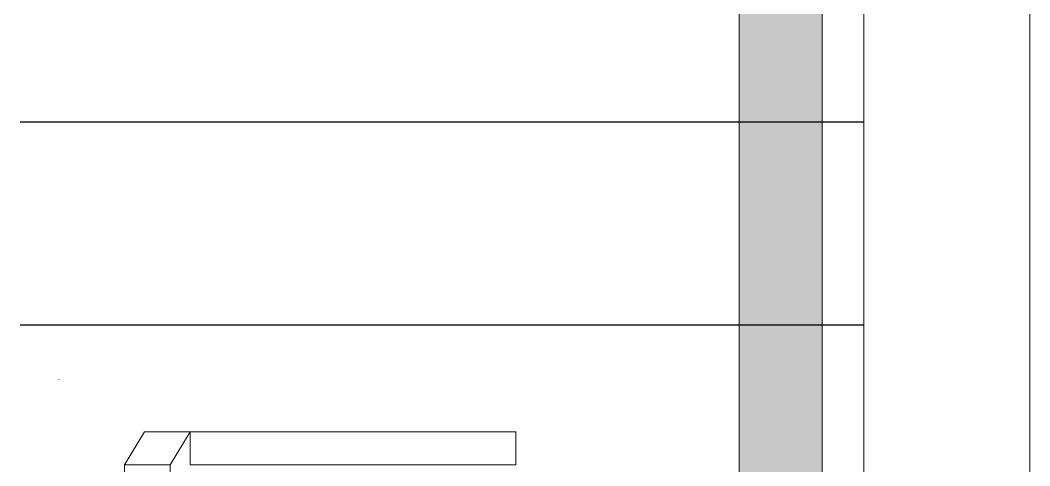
# Model space of a CAD drawing. Header units: millimetres. Extents: x -18512 to 101824, y -95768 to 52898.
# Drawn here: x 61846.5 to 61968.1, y -88012.7 to -87959 of the extents above; entities that cross this region are included whole.
import ezdxf

# ---------------------------------------------------------------- set-up
doc = ezdxf.new("R2010")
doc.units = ezdxf.units.MM
doc.header["$LTSCALE"] = 25
doc.linetypes.add('xref-first floor frm cunsult$0$Double dash', pattern=[20, 8, -2, 3, -2, 3, -2])
doc.layers.get('0').update_dxf_attribs({"color": 254, "lineweight": 0})
doc.layers.add('HAT', color=8, linetype='Continuous')
for name, color, linetype, lineweight in [('I-FLR-TILE', 253, 'Continuous', 9), ('I-WALL', 2, 'Continuous', 9), ('xref-first floor frm cunsult$0$G-IMPT', 8, 'Continuous', 9), ('xref-first floor frm cunsult$0$L-SITE', 8, 'xref-first floor frm cunsult$0$Double dash', 30)]:
    doc.layers.add(name, color=color, linetype=linetype, lineweight=lineweight)

# ---------------------------------------------------------------- blocks, each defined once
blk = doc.blocks.new('xref-first floor frm cunsult$0$rainshower - rain shower_dwg_Group_7-6994170-FIRST FLOOR PLAN')
at = {"layer": 'xref-first floor frm cunsult$0$G-IMPT'}
for p, q in [((0.01, 114.14), (0, 114.14)), ((0.04, 113.13), (0, 113.13)), ((10.29, 105.22), (6.29, 102.79)), ((10.29, 105.22), (60.29, 105.22)), ((10.29, 105.22), (10.29, 99.72)), ((6.29, 97.29), (6.29, 102.79)), ((6.29, 97.29), (10.29, 99.72)), ((10.29, 99.72), (60.29, 99.72)), ((6.29, 97.29), (6.29, 58.08)), ((6.29, 97.29), (10.29, 97.29)), ((6.29, 58.08), (6.29, 97.29)), ((10.29, 58.08), (10.29, 97.29)), ((10.29, 58.08), (10.29, 97.29)), ((10.29, 58.08), (6.29, 58.08)), ((6.29, 58.08), (10.29, 58.08))]:
    blk.add_line(p, q, dxfattribs=at)
at = {"layer": 'xref-first floor frm cunsult$0$G-IMPT', "flags": 128}
for points in [[(10.29, 99.72), (6.29, 97.29), (6.29, 102.79), (10.29, 105.22), (10.29, 99.72)], [(60.29, 99.72), (60.29, 105.22), (10.29, 105.22)], [(60.29, 97.89), (60.29, 99.72), (10.29, 99.72)]]:
    blk.add_lwpolyline(points, dxfattribs=at)
blk = doc.blocks.new('xref-first floor frm cunsult$0$rainshower - rain shower_dwg_Group_8-6994175-FIRST FLOOR PLAN')
blk.add_blockref('xref-first floor frm cunsult$0$rainshower - rain shower_dwg_Group_7-6994170-FIRST FLOOR PLAN', (0, 6.14))
blk = doc.blocks.new('xref-first floor frm cunsult$0$rainshower - rain shower_dwg_Group_2-6994176-FIRST FLOOR PLAN')
blk.add_blockref('xref-first floor frm cunsult$0$rainshower - rain shower_dwg_Group_8-6994175-FIRST FLOOR PLAN', (9.72, -6.14))
blk = doc.blocks.new('xref-first floor frm cunsult$0$rainshower - rain shower_dwg_Grohe_Rainshower_210-6994177-FIRST FLOOR PLAN')
at = {"rotation": 180}
blk.add_blockref('xref-first floor frm cunsult$0$rainshower - rain shower_dwg_Group_2-6994176-FIRST FLOOR PLAN', (330.75, -10.15), dxfattribs=at)
blk = doc.blocks.new('xref-first floor frm cunsult$0$rainshower - rain shower_dwg-6994168-FIRST FLOOR PLAN')
blk.add_blockref('xref-first floor frm cunsult$0$rainshower - rain shower_dwg_Grohe_Rainshower_210-6994177-FIRST FLOOR PLAN', (-2603.95, 2352.83))
blk = doc.blocks.new('xref-first floor frm cunsult$0$rainshower - rainshower-7292985-FIRST FLOOR PLAN')
at = {"rotation": 180}
blk.add_blockref('xref-first floor frm cunsult$0$rainshower - rain shower_dwg-6994168-FIRST FLOOR PLAN', (-2451.92, 2398.88), dxfattribs=at)
blk = doc.blocks.new('xref-first floor frm cunsult$0$Trench_Drain_floor_based_7848 - Trench_Drain_floor_based_7848-7443684-FIRST FLOOR PLAN')
at = {"layer": 'xref-first floor frm cunsult$0$L-SITE'}
for p, q in [((-195.62, 50.8), (-195.62, -50.8)), ((-171.17, 50.8), (-171.17, -50.8))]:
    blk.add_line(p, q, dxfattribs=at)
blk = doc.blocks.new('A$C6F726D13')
at = {"color": 252, "lineweight": 5, "rotation": 90}
for name, p in [('xref-first floor frm cunsult$0$Trench_Drain_floor_based_7848 - Trench_Drain_floor_based_7848-7443684-FIRST FLOOR PLAN', (-3425.8, -560)), ('xref-first floor frm cunsult$0$rainshower - rainshower-7292985-FIRST FLOOR PLAN', (-3302.62, -555.58))]:
    blk.add_blockref(name, p, dxfattribs=at)

msp = doc.modelspace()

# ---------------------------------------------------------------- hatches: boundary and pattern name
at = {"layer": 'HAT'}
h = msp.add_hatch(dxfattribs=at)
h.set_pattern_fill('AR-SAND', color=256, scale=0.1, style=0)
h.set_pattern_definition([(37.5, (59229.075, -128347.3092), (-0.16000313, 4.89413237), [0, -3.8608, 0, -4.318, 0, -4.1275]), (7.5, (59229.075, -128347.309), (4.4952328, 7.168251), [0, -2.0828, 0, -3.4798, 0, -1.3335]), (327.5, (59225.951, -128347.3092), (7.9099237, 0.01437185), [0, -1.27, 0, -4.572, 0, -5.969]), (317.5, (59225.951, -128347.309), (7.6355645, 2.2292932), [0, -0.635, 0, -2.9972, 0, -3.429])])
h.paths.add_polyline_path([(61943.15, -88651.88), (61933.15, -88641.88), (61933.15, -85861.88), (61943.15, -85851.88)])

# ---------------------------------------------------------------- linework, layer by layer
at = {"layer": 'I-FLR-TILE', "lineweight": 13}
for points in [[(61948.15, -88656.88), (61968.15, -88676.88), (61968.15, -85826.88), (61948.15, -85846.88)], [(61948.15, -85846.88), (61943.15, -85851.88), (61943.15, -88651.88), (61948.15, -88656.88)], [(61943.15, -88651.88), (61933.15, -88641.88), (61933.15, -85861.88), (61943.15, -85851.88)]]:
    msp.add_lwpolyline(points, close=True, dxfattribs=at)
at = {"layer": 'I-WALL'}
msp.add_line((61968.15, -85826.88), (61968.15, -88832.35), dxfattribs=at)

# ---------------------------------------------------------------- block references
at = {"color": 252, "xscale": -1, "rotation": 180}
msp.add_blockref('A$C6F726D13', (65323.15, -88726.88), dxfattribs=at)

doc.saveas('drawing.dxf')
